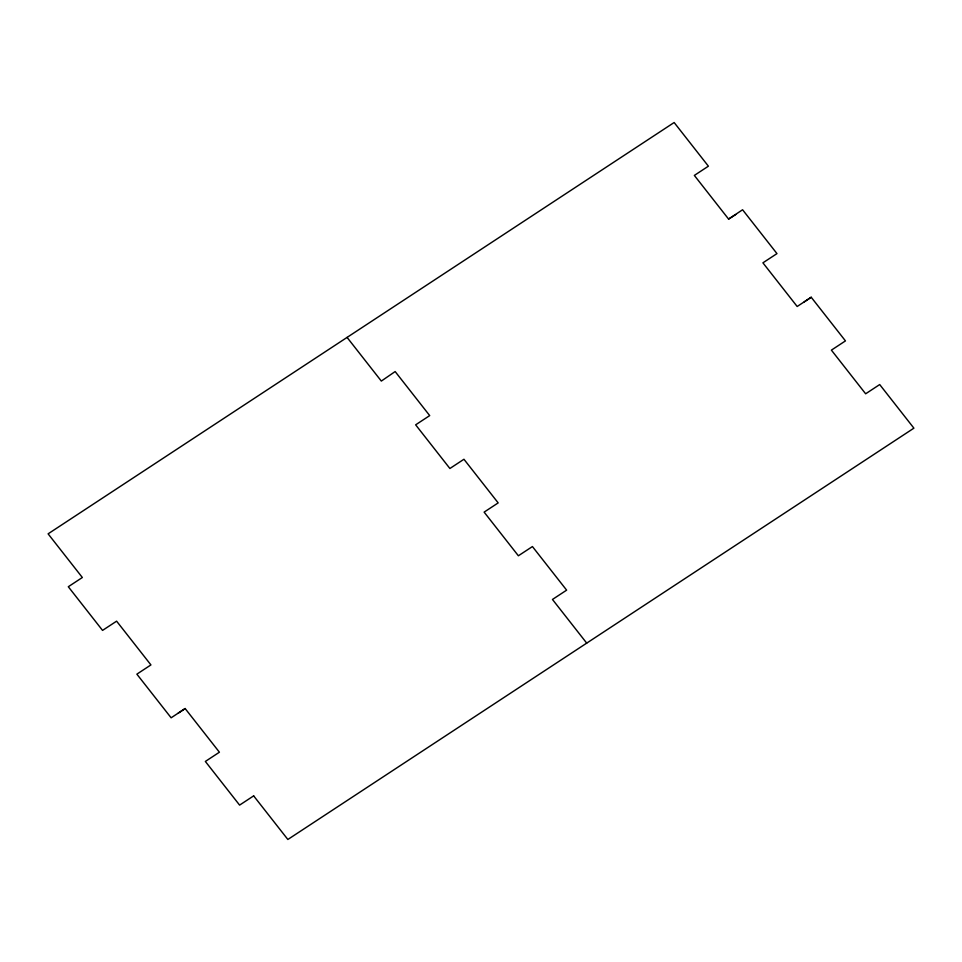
<?xml version="1.0" encoding="UTF-8"?>
<svg xmlns="http://www.w3.org/2000/svg" width="962" height="962" viewBox="0 0 962 962"><rect width="100%" height="100%" fill="white"/><g stroke="black" fill="none" stroke-linecap="round" stroke-linejoin="round"><path stroke-width="1.44" d="M253.655 795.875L239.598 805.11L205.351 761.447L219.408 752.212L185.149 708.549L171.128 717.808L136.869 674.158L150.926 664.922L116.606 621.163L102.549 630.399L68.302 586.736L82.347 577.501L48.1 533.838L674.146 122.523L708.393 166.185L694.348 175.421L728.595 219.083L742.58 209.764L776.971 253.607L762.914 262.83L797.173 306.493L811.219 297.27M728.595 219.083L735.714 214.55M185.149 708.549L178.162 713.191M804.208 301.876L811.194 297.234L845.454 340.897L831.396 350.132L865.644 393.795L879.701 384.559L913.9 428.162L287.854 839.477L253.607 795.814M347.078 337.409L381.325 381.072L395.154 371.56L429.701 415.596L415.644 424.831L449.891 468.494L463.949 459.259L498.172 502.898L484.126 512.121L518.374 555.783L532.431 546.56L566.63 590.151L552.465 599.458L586.712 643.121"/></g></svg>
